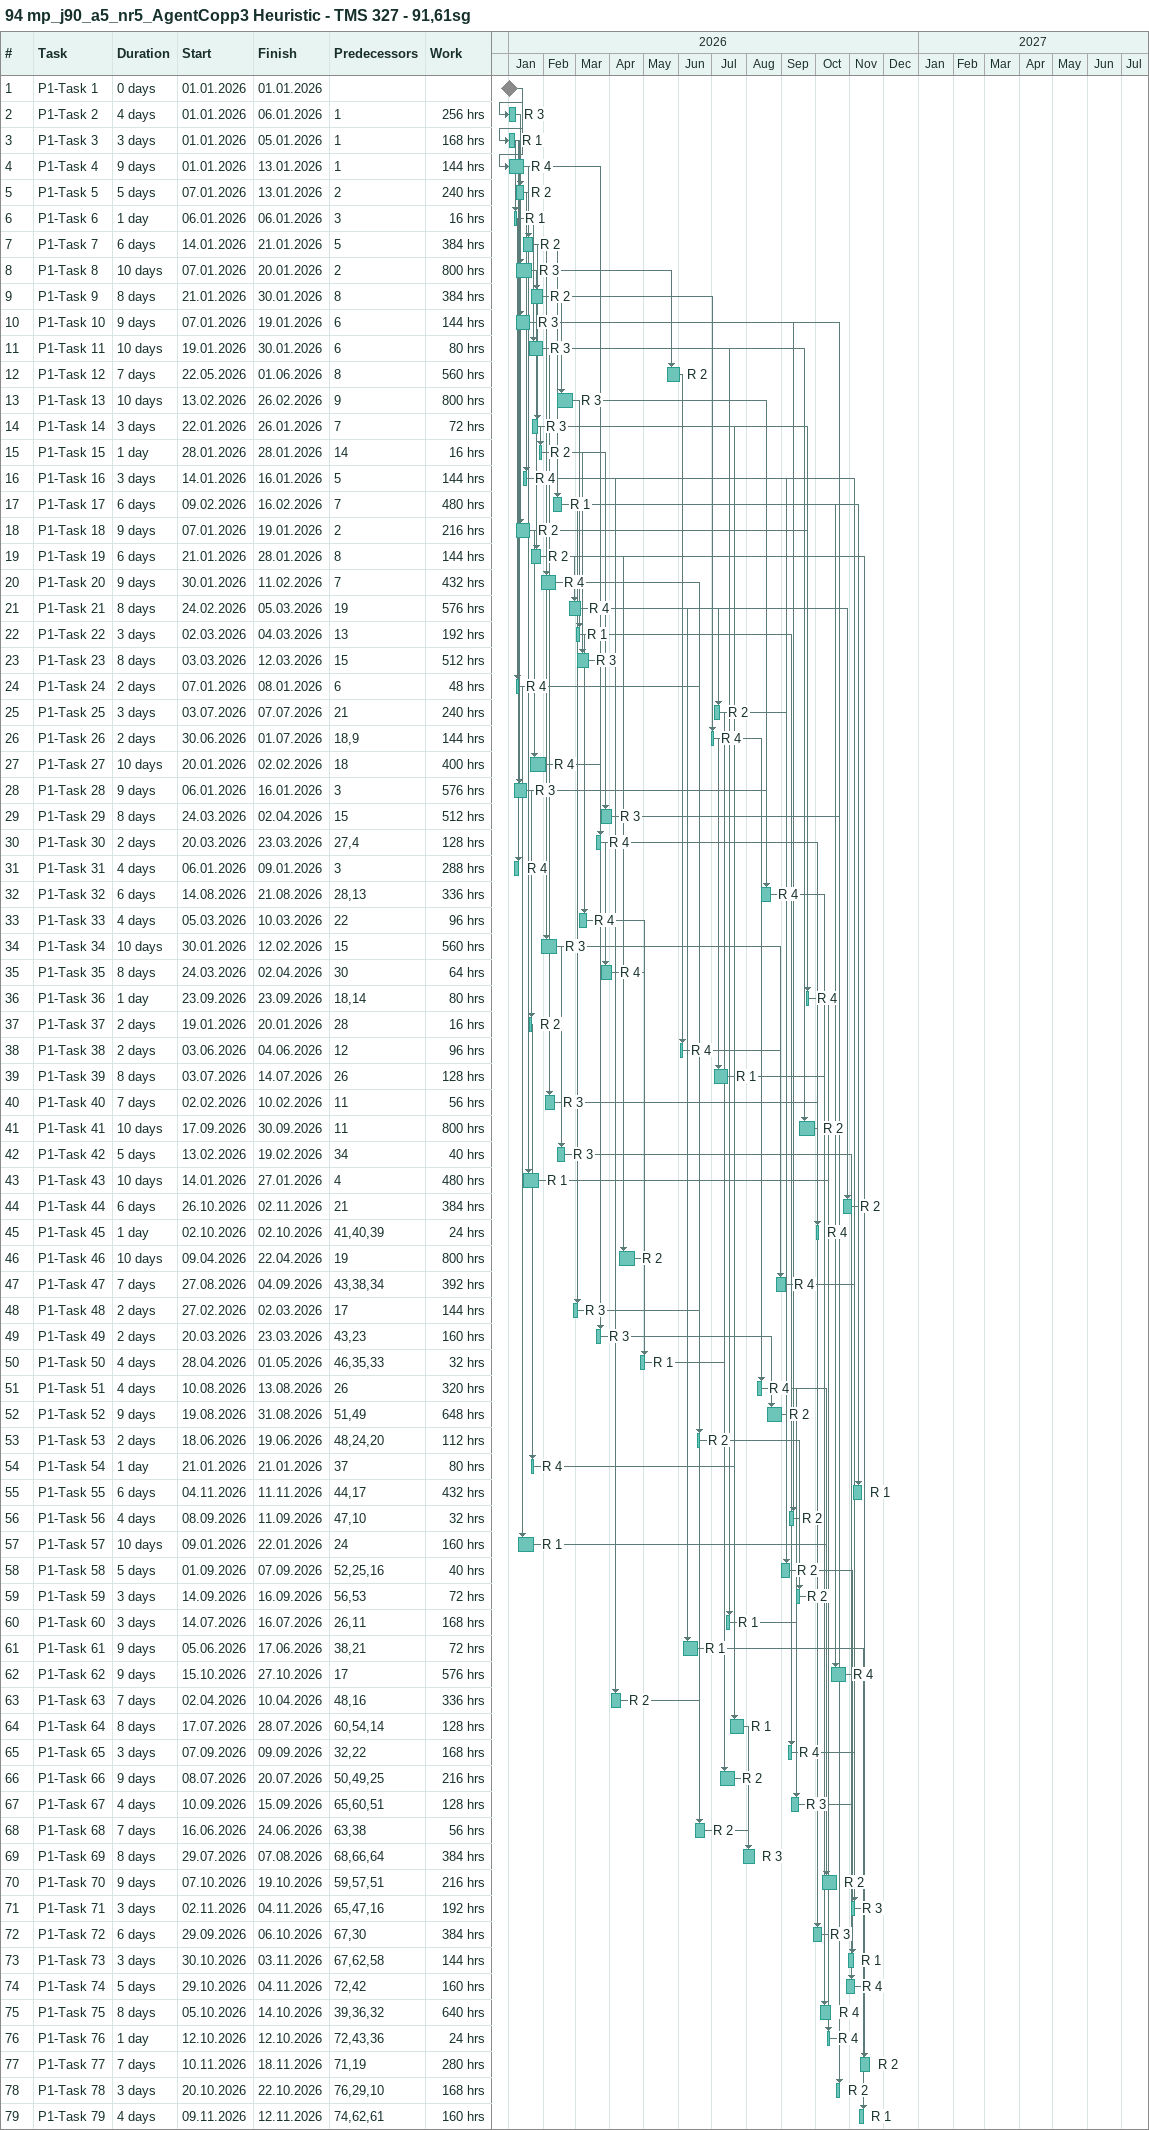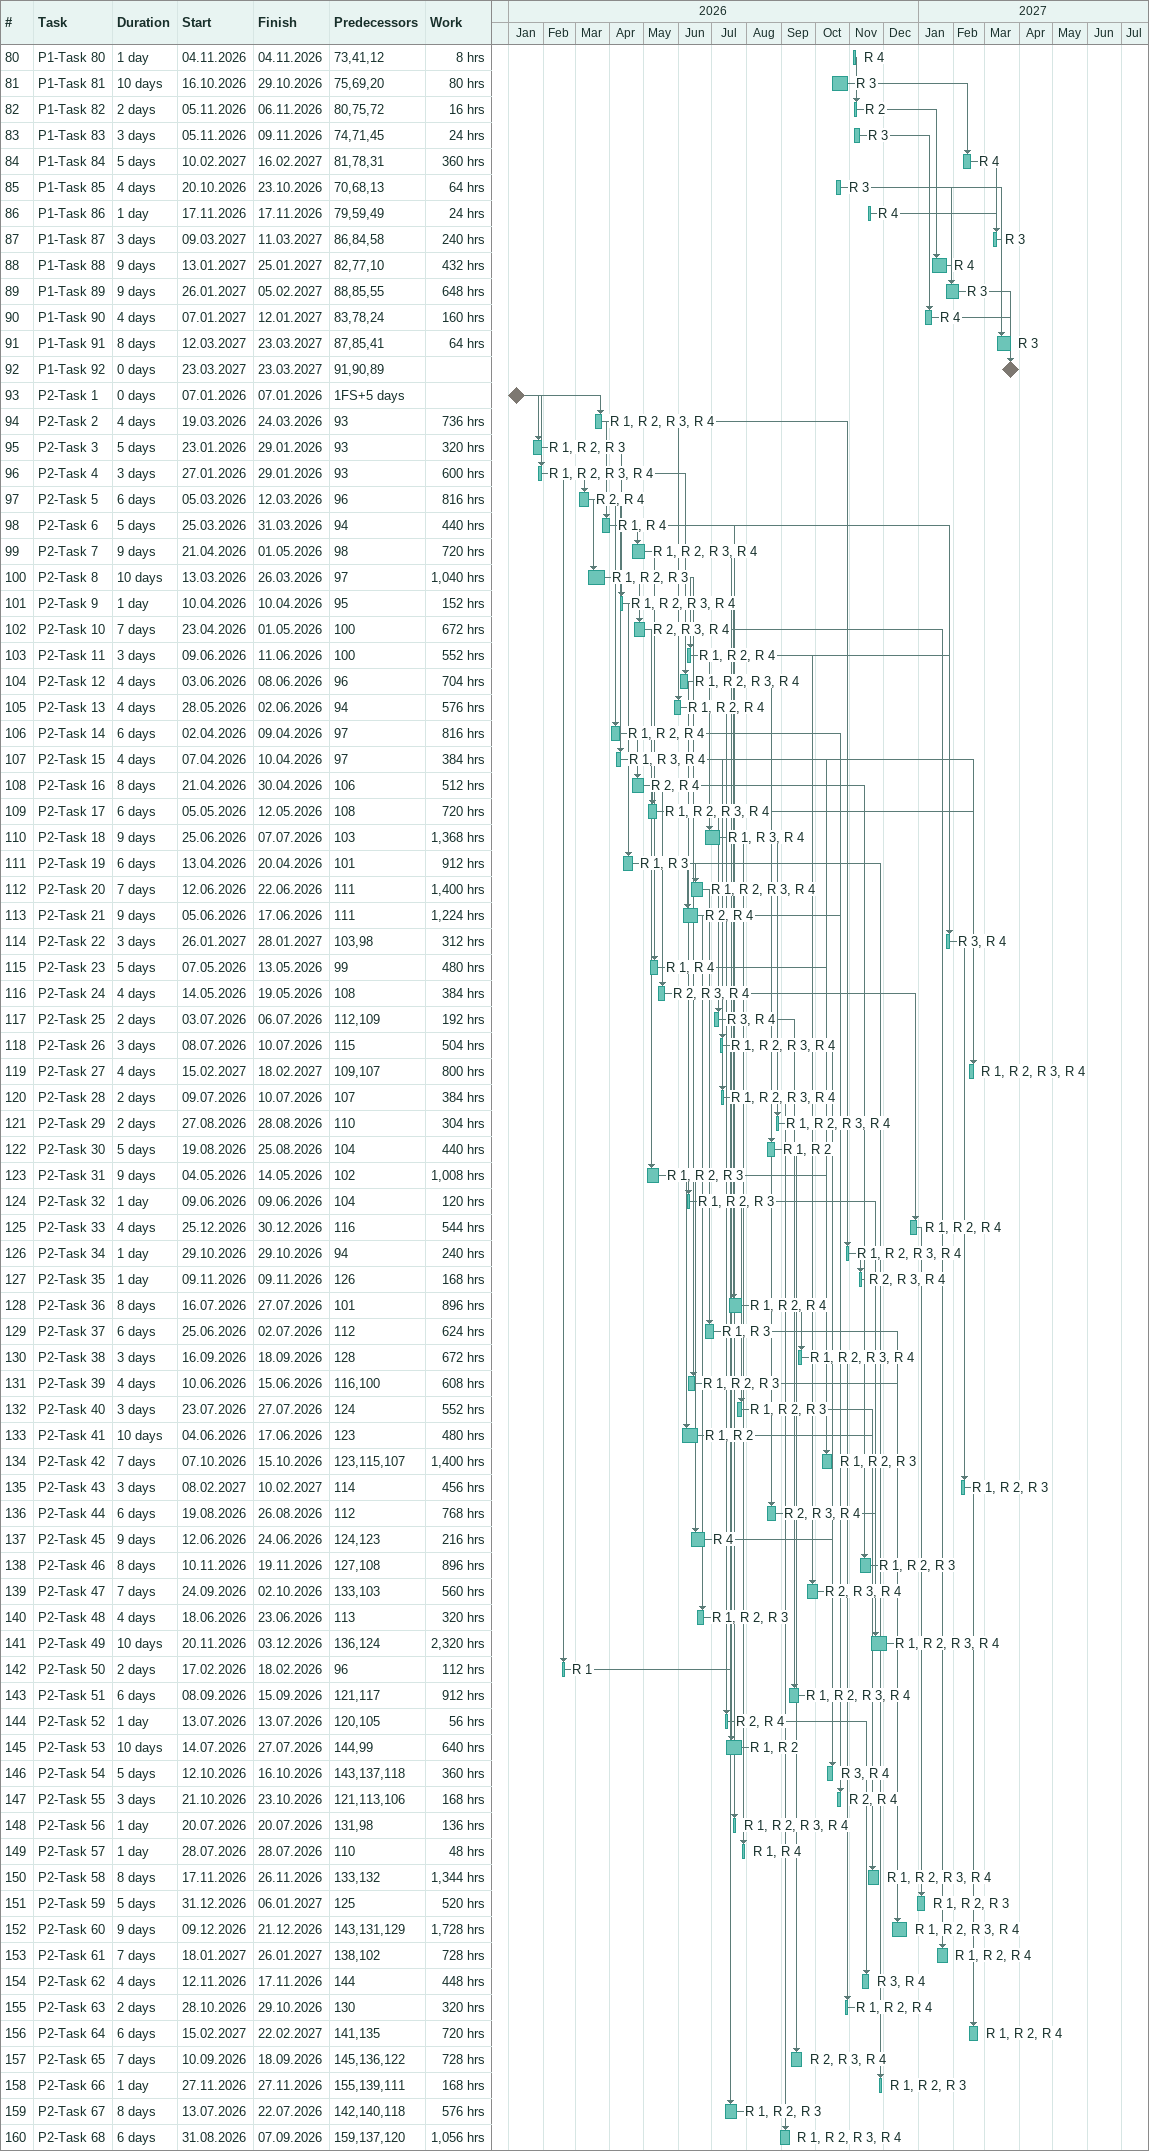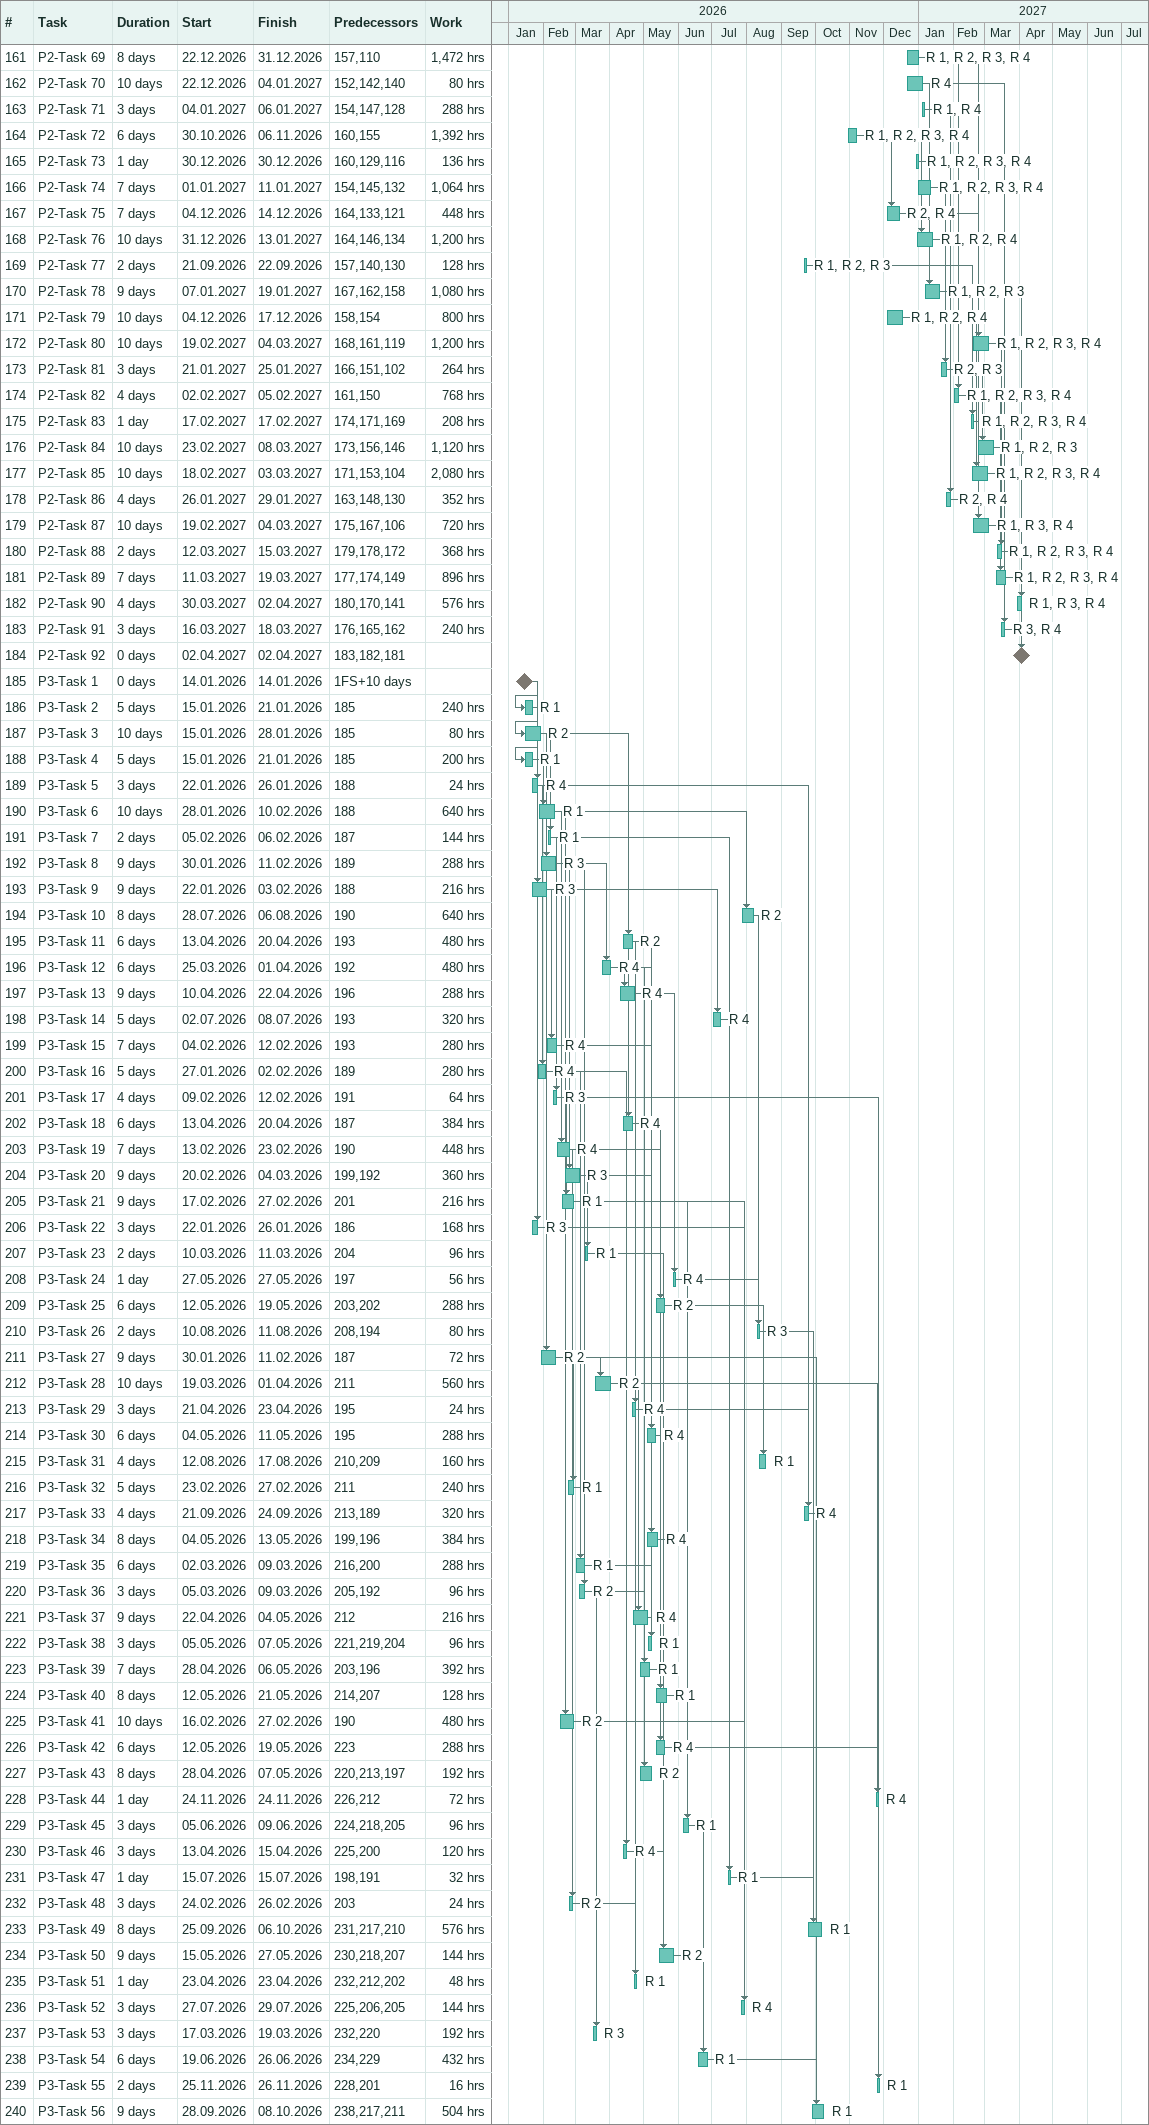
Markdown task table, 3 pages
94 mp_j90_a5_nr5_AgentCopp3 Heuristic - TMS 327 - 91,61sg

| ID | Task | Duration | Start | Finish | Predecessors | Resources | Work (h) |
|---|---|---|---|---|---|---|---|
| 1 | P1-Task 1 | 0d | 2026-01-01 | 2026-01-01 |  |  |  |
| 2 | P1-Task 2 | 4d | 2026-01-01 | 2026-01-06 | 1 | R 3 | 256 |
| 3 | P1-Task 3 | 3d | 2026-01-01 | 2026-01-05 | 1 | R 1 | 168 |
| 4 | P1-Task 4 | 9d | 2026-01-01 | 2026-01-13 | 1 | R 4 | 144 |
| 5 | P1-Task 5 | 5d | 2026-01-07 | 2026-01-13 | 2 | R 2 | 240 |
| 6 | P1-Task 6 | 1d | 2026-01-06 | 2026-01-06 | 3 | R 1 | 16 |
| 7 | P1-Task 7 | 6d | 2026-01-14 | 2026-01-21 | 5 | R 2 | 384 |
| 8 | P1-Task 8 | 10d | 2026-01-07 | 2026-01-20 | 2 | R 3 | 800 |
| 9 | P1-Task 9 | 8d | 2026-01-21 | 2026-01-30 | 8 | R 2 | 384 |
| 10 | P1-Task 10 | 9d | 2026-01-07 | 2026-01-19 | 6 | R 3 | 144 |
| 11 | P1-Task 11 | 10d | 2026-01-19 | 2026-01-30 | 6 | R 3 | 80 |
| 12 | P1-Task 12 | 7d | 2026-05-22 | 2026-06-01 | 8 | R 2 | 560 |
| 13 | P1-Task 13 | 10d | 2026-02-13 | 2026-02-26 | 9 | R 3 | 800 |
| 14 | P1-Task 14 | 3d | 2026-01-22 | 2026-01-26 | 7 | R 3 | 72 |
| 15 | P1-Task 15 | 1d | 2026-01-28 | 2026-01-28 | 14 | R 2 | 16 |
| 16 | P1-Task 16 | 3d | 2026-01-14 | 2026-01-16 | 5 | R 4 | 144 |
| 17 | P1-Task 17 | 6d | 2026-02-09 | 2026-02-16 | 7 | R 1 | 480 |
| 18 | P1-Task 18 | 9d | 2026-01-07 | 2026-01-19 | 2 | R 2 | 216 |
| 19 | P1-Task 19 | 6d | 2026-01-21 | 2026-01-28 | 8 | R 2 | 144 |
| 20 | P1-Task 20 | 9d | 2026-01-30 | 2026-02-11 | 7 | R 4 | 432 |
| 21 | P1-Task 21 | 8d | 2026-02-24 | 2026-03-05 | 19 | R 4 | 576 |
| 22 | P1-Task 22 | 3d | 2026-03-02 | 2026-03-04 | 13 | R 1 | 192 |
| 23 | P1-Task 23 | 8d | 2026-03-03 | 2026-03-12 | 15 | R 3 | 512 |
| 24 | P1-Task 24 | 2d | 2026-01-07 | 2026-01-08 | 6 | R 4 | 48 |
| 25 | P1-Task 25 | 3d | 2026-07-03 | 2026-07-07 | 21 | R 2 | 240 |
| 26 | P1-Task 26 | 2d | 2026-06-30 | 2026-07-01 | 18, 9 | R 4 | 144 |
| 27 | P1-Task 27 | 10d | 2026-01-20 | 2026-02-02 | 18 | R 4 | 400 |
| 28 | P1-Task 28 | 9d | 2026-01-06 | 2026-01-16 | 3 | R 3 | 576 |
| 29 | P1-Task 29 | 8d | 2026-03-24 | 2026-04-02 | 15 | R 3 | 512 |
| 30 | P1-Task 30 | 2d | 2026-03-20 | 2026-03-23 | 27, 4 | R 4 | 128 |
| 31 | P1-Task 31 | 4d | 2026-01-06 | 2026-01-09 | 3 | R 4 | 288 |
| 32 | P1-Task 32 | 6d | 2026-08-14 | 2026-08-21 | 28, 13 | R 4 | 336 |
| 33 | P1-Task 33 | 4d | 2026-03-05 | 2026-03-10 | 22 | R 4 | 96 |
| 34 | P1-Task 34 | 10d | 2026-01-30 | 2026-02-12 | 15 | R 3 | 560 |
| 35 | P1-Task 35 | 8d | 2026-03-24 | 2026-04-02 | 30 | R 4 | 64 |
| 36 | P1-Task 36 | 1d | 2026-09-23 | 2026-09-23 | 18, 14 | R 4 | 80 |
| 37 | P1-Task 37 | 2d | 2026-01-19 | 2026-01-20 | 28 | R 2 | 16 |
| 38 | P1-Task 38 | 2d | 2026-06-03 | 2026-06-04 | 12 | R 4 | 96 |
| 39 | P1-Task 39 | 8d | 2026-07-03 | 2026-07-14 | 26 | R 1 | 128 |
| 40 | P1-Task 40 | 7d | 2026-02-02 | 2026-02-10 | 11 | R 3 | 56 |
| 41 | P1-Task 41 | 10d | 2026-09-17 | 2026-09-30 | 11 | R 2 | 800 |
| 42 | P1-Task 42 | 5d | 2026-02-13 | 2026-02-19 | 34 | R 3 | 40 |
| 43 | P1-Task 43 | 10d | 2026-01-14 | 2026-01-27 | 4 | R 1 | 480 |
| 44 | P1-Task 44 | 6d | 2026-10-26 | 2026-11-02 | 21 | R 2 | 384 |
| 45 | P1-Task 45 | 1d | 2026-10-02 | 2026-10-02 | 41, 40, 39 | R 4 | 24 |
| 46 | P1-Task 46 | 10d | 2026-04-09 | 2026-04-22 | 19 | R 2 | 800 |
| 47 | P1-Task 47 | 7d | 2026-08-27 | 2026-09-04 | 43, 38, 34 | R 4 | 392 |
| 48 | P1-Task 48 | 2d | 2026-02-27 | 2026-03-02 | 17 | R 3 | 144 |
| 49 | P1-Task 49 | 2d | 2026-03-20 | 2026-03-23 | 43, 23 | R 3 | 160 |
| 50 | P1-Task 50 | 4d | 2026-04-28 | 2026-05-01 | 46, 35, 33 | R 1 | 32 |
| 51 | P1-Task 51 | 4d | 2026-08-10 | 2026-08-13 | 26 | R 4 | 320 |
| 52 | P1-Task 52 | 9d | 2026-08-19 | 2026-08-31 | 51, 49 | R 2 | 648 |
| 53 | P1-Task 53 | 2d | 2026-06-18 | 2026-06-19 | 48, 24, 20 | R 2 | 112 |
| 54 | P1-Task 54 | 1d | 2026-01-21 | 2026-01-21 | 37 | R 4 | 80 |
| 55 | P1-Task 55 | 6d | 2026-11-04 | 2026-11-11 | 44, 17 | R 1 | 432 |
| 56 | P1-Task 56 | 4d | 2026-09-08 | 2026-09-11 | 47, 10 | R 2 | 32 |
| 57 | P1-Task 57 | 10d | 2026-01-09 | 2026-01-22 | 24 | R 1 | 160 |
| 58 | P1-Task 58 | 5d | 2026-09-01 | 2026-09-07 | 52, 25, 16 | R 2 | 40 |
| 59 | P1-Task 59 | 3d | 2026-09-14 | 2026-09-16 | 56, 53 | R 2 | 72 |
| 60 | P1-Task 60 | 3d | 2026-07-14 | 2026-07-16 | 26, 11 | R 1 | 168 |
| 61 | P1-Task 61 | 9d | 2026-06-05 | 2026-06-17 | 38, 21 | R 1 | 72 |
| 62 | P1-Task 62 | 9d | 2026-10-15 | 2026-10-27 | 17 | R 4 | 576 |
| 63 | P1-Task 63 | 7d | 2026-04-02 | 2026-04-10 | 48, 16 | R 2 | 336 |
| 64 | P1-Task 64 | 8d | 2026-07-17 | 2026-07-28 | 60, 54, 14 | R 1 | 128 |
| 65 | P1-Task 65 | 3d | 2026-09-07 | 2026-09-09 | 32, 22 | R 4 | 168 |
| 66 | P1-Task 66 | 9d | 2026-07-08 | 2026-07-20 | 50, 49, 25 | R 2 | 216 |
| 67 | P1-Task 67 | 4d | 2026-09-10 | 2026-09-15 | 65, 60, 51 | R 3 | 128 |
| 68 | P1-Task 68 | 7d | 2026-06-16 | 2026-06-24 | 63, 38 | R 2 | 56 |
| 69 | P1-Task 69 | 8d | 2026-07-29 | 2026-08-07 | 68, 66, 64 | R 3 | 384 |
| 70 | P1-Task 70 | 9d | 2026-10-07 | 2026-10-19 | 59, 57, 51 | R 2 | 216 |
| 71 | P1-Task 71 | 3d | 2026-11-02 | 2026-11-04 | 65, 47, 16 | R 3 | 192 |
| 72 | P1-Task 72 | 6d | 2026-09-29 | 2026-10-06 | 67, 30 | R 3 | 384 |
| 73 | P1-Task 73 | 3d | 2026-10-30 | 2026-11-03 | 67, 62, 58 | R 1 | 144 |
| 74 | P1-Task 74 | 5d | 2026-10-29 | 2026-11-04 | 72, 42 | R 4 | 160 |
| 75 | P1-Task 75 | 8d | 2026-10-05 | 2026-10-14 | 39, 36, 32 | R 4 | 640 |
| 76 | P1-Task 76 | 1d | 2026-10-12 | 2026-10-12 | 72, 43, 36 | R 4 | 24 |
| 77 | P1-Task 77 | 7d | 2026-11-10 | 2026-11-18 | 71, 19 | R 2 | 280 |
| 78 | P1-Task 78 | 3d | 2026-10-20 | 2026-10-22 | 76, 29, 10 | R 2 | 168 |
| 79 | P1-Task 79 | 4d | 2026-11-09 | 2026-11-12 | 74, 62, 61 | R 1 | 160 |
| 80 | P1-Task 80 | 1d | 2026-11-04 | 2026-11-04 | 73, 41, 12 | R 4 | 8 |
| 81 | P1-Task 81 | 10d | 2026-10-16 | 2026-10-29 | 75, 69, 20 | R 3 | 80 |
| 82 | P1-Task 82 | 2d | 2026-11-05 | 2026-11-06 | 80, 75, 72 | R 2 | 16 |
| 83 | P1-Task 83 | 3d | 2026-11-05 | 2026-11-09 | 74, 71, 45 | R 3 | 24 |
| 84 | P1-Task 84 | 5d | 2027-02-10 | 2027-02-16 | 81, 78, 31 | R 4 | 360 |
| 85 | P1-Task 85 | 4d | 2026-10-20 | 2026-10-23 | 70, 68, 13 | R 3 | 64 |
| 86 | P1-Task 86 | 1d | 2026-11-17 | 2026-11-17 | 79, 59, 49 | R 4 | 24 |
| 87 | P1-Task 87 | 3d | 2027-03-09 | 2027-03-11 | 86, 84, 58 | R 3 | 240 |
| 88 | P1-Task 88 | 9d | 2027-01-13 | 2027-01-25 | 82, 77, 10 | R 4 | 432 |
| 89 | P1-Task 89 | 9d | 2027-01-26 | 2027-02-05 | 88, 85, 55 | R 3 | 648 |
| 90 | P1-Task 90 | 4d | 2027-01-07 | 2027-01-12 | 83, 78, 24 | R 4 | 160 |
| 91 | P1-Task 91 | 8d | 2027-03-12 | 2027-03-23 | 87, 85, 41 | R 3 | 64 |
| 92 | P1-Task 92 | 0d | 2027-03-23 | 2027-03-23 | 91, 90, 89 |  |  |
| 93 | P2-Task 1 | 0d | 2026-01-07 | 2026-01-07 | 1FS+5d |  |  |
| 94 | P2-Task 2 | 4d | 2026-03-19 | 2026-03-24 | 93 | R 1, R 2, R 3, R 4 | 736 |
| 95 | P2-Task 3 | 5d | 2026-01-23 | 2026-01-29 | 93 | R 1, R 2, R 3 | 320 |
| 96 | P2-Task 4 | 3d | 2026-01-27 | 2026-01-29 | 93 | R 1, R 2, R 3, R 4 | 600 |
| 97 | P2-Task 5 | 6d | 2026-03-05 | 2026-03-12 | 96 | R 2, R 4 | 816 |
| 98 | P2-Task 6 | 5d | 2026-03-25 | 2026-03-31 | 94 | R 1, R 4 | 440 |
| 99 | P2-Task 7 | 9d | 2026-04-21 | 2026-05-01 | 98 | R 1, R 2, R 3, R 4 | 720 |
| 100 | P2-Task 8 | 10d | 2026-03-13 | 2026-03-26 | 97 | R 1, R 2, R 3 | 1040 |
| 101 | P2-Task 9 | 1d | 2026-04-10 | 2026-04-10 | 95 | R 1, R 2, R 3, R 4 | 152 |
| 102 | P2-Task 10 | 7d | 2026-04-23 | 2026-05-01 | 100 | R 2, R 3, R 4 | 672 |
| 103 | P2-Task 11 | 3d | 2026-06-09 | 2026-06-11 | 100 | R 1, R 2, R 4 | 552 |
| 104 | P2-Task 12 | 4d | 2026-06-03 | 2026-06-08 | 96 | R 1, R 2, R 3, R 4 | 704 |
| 105 | P2-Task 13 | 4d | 2026-05-28 | 2026-06-02 | 94 | R 1, R 2, R 4 | 576 |
| 106 | P2-Task 14 | 6d | 2026-04-02 | 2026-04-09 | 97 | R 1, R 2, R 4 | 816 |
| 107 | P2-Task 15 | 4d | 2026-04-07 | 2026-04-10 | 97 | R 1, R 3, R 4 | 384 |
| 108 | P2-Task 16 | 8d | 2026-04-21 | 2026-04-30 | 106 | R 2, R 4 | 512 |
| 109 | P2-Task 17 | 6d | 2026-05-05 | 2026-05-12 | 108 | R 1, R 2, R 3, R 4 | 720 |
| 110 | P2-Task 18 | 9d | 2026-06-25 | 2026-07-07 | 103 | R 1, R 3, R 4 | 1368 |
| 111 | P2-Task 19 | 6d | 2026-04-13 | 2026-04-20 | 101 | R 1, R 3 | 912 |
| 112 | P2-Task 20 | 7d | 2026-06-12 | 2026-06-22 | 111 | R 1, R 2, R 3, R 4 | 1400 |
| 113 | P2-Task 21 | 9d | 2026-06-05 | 2026-06-17 | 111 | R 2, R 4 | 1224 |
| 114 | P2-Task 22 | 3d | 2027-01-26 | 2027-01-28 | 103, 98 | R 3, R 4 | 312 |
| 115 | P2-Task 23 | 5d | 2026-05-07 | 2026-05-13 | 99 | R 1, R 4 | 480 |
| 116 | P2-Task 24 | 4d | 2026-05-14 | 2026-05-19 | 108 | R 2, R 3, R 4 | 384 |
| 117 | P2-Task 25 | 2d | 2026-07-03 | 2026-07-06 | 112, 109 | R 3, R 4 | 192 |
| 118 | P2-Task 26 | 3d | 2026-07-08 | 2026-07-10 | 115 | R 1, R 2, R 3, R 4 | 504 |
| 119 | P2-Task 27 | 4d | 2027-02-15 | 2027-02-18 | 109, 107 | R 1, R 2, R 3, R 4 | 800 |
| 120 | P2-Task 28 | 2d | 2026-07-09 | 2026-07-10 | 107 | R 1, R 2, R 3, R 4 | 384 |
| 121 | P2-Task 29 | 2d | 2026-08-27 | 2026-08-28 | 110 | R 1, R 2, R 3, R 4 | 304 |
| 122 | P2-Task 30 | 5d | 2026-08-19 | 2026-08-25 | 104 | R 1, R 2 | 440 |
| 123 | P2-Task 31 | 9d | 2026-05-04 | 2026-05-14 | 102 | R 1, R 2, R 3 | 1008 |
| 124 | P2-Task 32 | 1d | 2026-06-09 | 2026-06-09 | 104 | R 1, R 2, R 3 | 120 |
| 125 | P2-Task 33 | 4d | 2026-12-25 | 2026-12-30 | 116 | R 1, R 2, R 4 | 544 |
| 126 | P2-Task 34 | 1d | 2026-10-29 | 2026-10-29 | 94 | R 1, R 2, R 3, R 4 | 240 |
| 127 | P2-Task 35 | 1d | 2026-11-09 | 2026-11-09 | 126 | R 2, R 3, R 4 | 168 |
| 128 | P2-Task 36 | 8d | 2026-07-16 | 2026-07-27 | 101 | R 1, R 2, R 4 | 896 |
| 129 | P2-Task 37 | 6d | 2026-06-25 | 2026-07-02 | 112 | R 1, R 3 | 624 |
| 130 | P2-Task 38 | 3d | 2026-09-16 | 2026-09-18 | 128 | R 1, R 2, R 3, R 4 | 672 |
| 131 | P2-Task 39 | 4d | 2026-06-10 | 2026-06-15 | 116, 100 | R 1, R 2, R 3 | 608 |
| 132 | P2-Task 40 | 3d | 2026-07-23 | 2026-07-27 | 124 | R 1, R 2, R 3 | 552 |
| 133 | P2-Task 41 | 10d | 2026-06-04 | 2026-06-17 | 123 | R 1, R 2 | 480 |
| 134 | P2-Task 42 | 7d | 2026-10-07 | 2026-10-15 | 123, 115, 107 | R 1, R 2, R 3 | 1400 |
| 135 | P2-Task 43 | 3d | 2027-02-08 | 2027-02-10 | 114 | R 1, R 2, R 3 | 456 |
| 136 | P2-Task 44 | 6d | 2026-08-19 | 2026-08-26 | 112 | R 2, R 3, R 4 | 768 |
| 137 | P2-Task 45 | 9d | 2026-06-12 | 2026-06-24 | 124, 123 | R 4 | 216 |
| 138 | P2-Task 46 | 8d | 2026-11-10 | 2026-11-19 | 127, 108 | R 1, R 2, R 3 | 896 |
| 139 | P2-Task 47 | 7d | 2026-09-24 | 2026-10-02 | 133, 103 | R 2, R 3, R 4 | 560 |
| 140 | P2-Task 48 | 4d | 2026-06-18 | 2026-06-23 | 113 | R 1, R 2, R 3 | 320 |
| 141 | P2-Task 49 | 10d | 2026-11-20 | 2026-12-03 | 136, 124 | R 1, R 2, R 3, R 4 | 2320 |
| 142 | P2-Task 50 | 2d | 2026-02-17 | 2026-02-18 | 96 | R 1 | 112 |
| 143 | P2-Task 51 | 6d | 2026-09-08 | 2026-09-15 | 121, 117 | R 1, R 2, R 3, R 4 | 912 |
| 144 | P2-Task 52 | 1d | 2026-07-13 | 2026-07-13 | 120, 105 | R 2, R 4 | 56 |
| 145 | P2-Task 53 | 10d | 2026-07-14 | 2026-07-27 | 144, 99 | R 1, R 2 | 640 |
| 146 | P2-Task 54 | 5d | 2026-10-12 | 2026-10-16 | 143, 137, 118 | R 3, R 4 | 360 |
| 147 | P2-Task 55 | 3d | 2026-10-21 | 2026-10-23 | 121, 113, 106 | R 2, R 4 | 168 |
| 148 | P2-Task 56 | 1d | 2026-07-20 | 2026-07-20 | 131, 98 | R 1, R 2, R 3, R 4 | 136 |
| 149 | P2-Task 57 | 1d | 2026-07-28 | 2026-07-28 | 110 | R 1, R 4 | 48 |
| 150 | P2-Task 58 | 8d | 2026-11-17 | 2026-11-26 | 133, 132 | R 1, R 2, R 3, R 4 | 1344 |
| 151 | P2-Task 59 | 5d | 2026-12-31 | 2027-01-06 | 125 | R 1, R 2, R 3 | 520 |
| 152 | P2-Task 60 | 9d | 2026-12-09 | 2026-12-21 | 143, 131, 129 | R 1, R 2, R 3, R 4 | 1728 |
| 153 | P2-Task 61 | 7d | 2027-01-18 | 2027-01-26 | 138, 102 | R 1, R 2, R 4 | 728 |
| 154 | P2-Task 62 | 4d | 2026-11-12 | 2026-11-17 | 144 | R 3, R 4 | 448 |
| 155 | P2-Task 63 | 2d | 2026-10-28 | 2026-10-29 | 130 | R 1, R 2, R 4 | 320 |
| 156 | P2-Task 64 | 6d | 2027-02-15 | 2027-02-22 | 141, 135 | R 1, R 2, R 4 | 720 |
| 157 | P2-Task 65 | 7d | 2026-09-10 | 2026-09-18 | 145, 136, 122 | R 2, R 3, R 4 | 728 |
| 158 | P2-Task 66 | 1d | 2026-11-27 | 2026-11-27 | 155, 139, 111 | R 1, R 2, R 3 | 168 |
| 159 | P2-Task 67 | 8d | 2026-07-13 | 2026-07-22 | 142, 140, 118 | R 1, R 2, R 3 | 576 |
| 160 | P2-Task 68 | 6d | 2026-08-31 | 2026-09-07 | 159, 137, 120 | R 1, R 2, R 3, R 4 | 1056 |
| 161 | P2-Task 69 | 8d | 2026-12-22 | 2026-12-31 | 157, 110 | R 1, R 2, R 3, R 4 | 1472 |
| 162 | P2-Task 70 | 10d | 2026-12-22 | 2027-01-04 | 152, 142, 140 | R 4 | 80 |
| 163 | P2-Task 71 | 3d | 2027-01-04 | 2027-01-06 | 154, 147, 128 | R 1, R 4 | 288 |
| 164 | P2-Task 72 | 6d | 2026-10-30 | 2026-11-06 | 160, 155 | R 1, R 2, R 3, R 4 | 1392 |
| 165 | P2-Task 73 | 1d | 2026-12-30 | 2026-12-30 | 160, 129, 116 | R 1, R 2, R 3, R 4 | 136 |
| 166 | P2-Task 74 | 7d | 2027-01-01 | 2027-01-11 | 154, 145, 132 | R 1, R 2, R 3, R 4 | 1064 |
| 167 | P2-Task 75 | 7d | 2026-12-04 | 2026-12-14 | 164, 133, 121 | R 2, R 4 | 448 |
| 168 | P2-Task 76 | 10d | 2026-12-31 | 2027-01-13 | 164, 146, 134 | R 1, R 2, R 4 | 1200 |
| 169 | P2-Task 77 | 2d | 2026-09-21 | 2026-09-22 | 157, 140, 130 | R 1, R 2, R 3 | 128 |
| 170 | P2-Task 78 | 9d | 2027-01-07 | 2027-01-19 | 167, 162, 158 | R 1, R 2, R 3 | 1080 |
| 171 | P2-Task 79 | 10d | 2026-12-04 | 2026-12-17 | 158, 154 | R 1, R 2, R 4 | 800 |
| 172 | P2-Task 80 | 10d | 2027-02-19 | 2027-03-04 | 168, 161, 119 | R 1, R 2, R 3, R 4 | 1200 |
| 173 | P2-Task 81 | 3d | 2027-01-21 | 2027-01-25 | 166, 151, 102 | R 2, R 3 | 264 |
| 174 | P2-Task 82 | 4d | 2027-02-02 | 2027-02-05 | 161, 150 | R 1, R 2, R 3, R 4 | 768 |
| 175 | P2-Task 83 | 1d | 2027-02-17 | 2027-02-17 | 174, 171, 169 | R 1, R 2, R 3, R 4 | 208 |
| 176 | P2-Task 84 | 10d | 2027-02-23 | 2027-03-08 | 173, 156, 146 | R 1, R 2, R 3 | 1120 |
| 177 | P2-Task 85 | 10d | 2027-02-18 | 2027-03-03 | 171, 153, 104 | R 1, R 2, R 3, R 4 | 2080 |
| 178 | P2-Task 86 | 4d | 2027-01-26 | 2027-01-29 | 163, 148, 130 | R 2, R 4 | 352 |
| 179 | P2-Task 87 | 10d | 2027-02-19 | 2027-03-04 | 175, 167, 106 | R 1, R 3, R 4 | 720 |
| 180 | P2-Task 88 | 2d | 2027-03-12 | 2027-03-15 | 179, 178, 172 | R 1, R 2, R 3, R 4 | 368 |
| 181 | P2-Task 89 | 7d | 2027-03-11 | 2027-03-19 | 177, 174, 149 | R 1, R 2, R 3, R 4 | 896 |
| 182 | P2-Task 90 | 4d | 2027-03-30 | 2027-04-02 | 180, 170, 141 | R 1, R 3, R 4 | 576 |
| 183 | P2-Task 91 | 3d | 2027-03-16 | 2027-03-18 | 176, 165, 162 | R 3, R 4 | 240 |
| 184 | P2-Task 92 | 0d | 2027-04-02 | 2027-04-02 | 183, 182, 181 |  |  |
| 185 | P3-Task 1 | 0d | 2026-01-14 | 2026-01-14 | 1FS+10d |  |  |
| 186 | P3-Task 2 | 5d | 2026-01-15 | 2026-01-21 | 185 | R 1 | 240 |
| 187 | P3-Task 3 | 10d | 2026-01-15 | 2026-01-28 | 185 | R 2 | 80 |
| 188 | P3-Task 4 | 5d | 2026-01-15 | 2026-01-21 | 185 | R 1 | 200 |
| 189 | P3-Task 5 | 3d | 2026-01-22 | 2026-01-26 | 188 | R 4 | 24 |
| 190 | P3-Task 6 | 10d | 2026-01-28 | 2026-02-10 | 188 | R 1 | 640 |
| 191 | P3-Task 7 | 2d | 2026-02-05 | 2026-02-06 | 187 | R 1 | 144 |
| 192 | P3-Task 8 | 9d | 2026-01-30 | 2026-02-11 | 189 | R 3 | 288 |
| 193 | P3-Task 9 | 9d | 2026-01-22 | 2026-02-03 | 188 | R 3 | 216 |
| 194 | P3-Task 10 | 8d | 2026-07-28 | 2026-08-06 | 190 | R 2 | 640 |
| 195 | P3-Task 11 | 6d | 2026-04-13 | 2026-04-20 | 193 | R 2 | 480 |
| 196 | P3-Task 12 | 6d | 2026-03-25 | 2026-04-01 | 192 | R 4 | 480 |
| 197 | P3-Task 13 | 9d | 2026-04-10 | 2026-04-22 | 196 | R 4 | 288 |
| 198 | P3-Task 14 | 5d | 2026-07-02 | 2026-07-08 | 193 | R 4 | 320 |
| 199 | P3-Task 15 | 7d | 2026-02-04 | 2026-02-12 | 193 | R 4 | 280 |
| 200 | P3-Task 16 | 5d | 2026-01-27 | 2026-02-02 | 189 | R 4 | 280 |
| 201 | P3-Task 17 | 4d | 2026-02-09 | 2026-02-12 | 191 | R 3 | 64 |
| 202 | P3-Task 18 | 6d | 2026-04-13 | 2026-04-20 | 187 | R 4 | 384 |
| 203 | P3-Task 19 | 7d | 2026-02-13 | 2026-02-23 | 190 | R 4 | 448 |
| 204 | P3-Task 20 | 9d | 2026-02-20 | 2026-03-04 | 199, 192 | R 3 | 360 |
| 205 | P3-Task 21 | 9d | 2026-02-17 | 2026-02-27 | 201 | R 1 | 216 |
| 206 | P3-Task 22 | 3d | 2026-01-22 | 2026-01-26 | 186 | R 3 | 168 |
| 207 | P3-Task 23 | 2d | 2026-03-10 | 2026-03-11 | 204 | R 1 | 96 |
| 208 | P3-Task 24 | 1d | 2026-05-27 | 2026-05-27 | 197 | R 4 | 56 |
| 209 | P3-Task 25 | 6d | 2026-05-12 | 2026-05-19 | 203, 202 | R 2 | 288 |
| 210 | P3-Task 26 | 2d | 2026-08-10 | 2026-08-11 | 208, 194 | R 3 | 80 |
| 211 | P3-Task 27 | 9d | 2026-01-30 | 2026-02-11 | 187 | R 2 | 72 |
| 212 | P3-Task 28 | 10d | 2026-03-19 | 2026-04-01 | 211 | R 2 | 560 |
| 213 | P3-Task 29 | 3d | 2026-04-21 | 2026-04-23 | 195 | R 4 | 24 |
| 214 | P3-Task 30 | 6d | 2026-05-04 | 2026-05-11 | 195 | R 4 | 288 |
| 215 | P3-Task 31 | 4d | 2026-08-12 | 2026-08-17 | 210, 209 | R 1 | 160 |
| 216 | P3-Task 32 | 5d | 2026-02-23 | 2026-02-27 | 211 | R 1 | 240 |
| 217 | P3-Task 33 | 4d | 2026-09-21 | 2026-09-24 | 213, 189 | R 4 | 320 |
| 218 | P3-Task 34 | 8d | 2026-05-04 | 2026-05-13 | 199, 196 | R 4 | 384 |
| 219 | P3-Task 35 | 6d | 2026-03-02 | 2026-03-09 | 216, 200 | R 1 | 288 |
| 220 | P3-Task 36 | 3d | 2026-03-05 | 2026-03-09 | 205, 192 | R 2 | 96 |
| 221 | P3-Task 37 | 9d | 2026-04-22 | 2026-05-04 | 212 | R 4 | 216 |
| 222 | P3-Task 38 | 3d | 2026-05-05 | 2026-05-07 | 221, 219, 204 | R 1 | 96 |
| 223 | P3-Task 39 | 7d | 2026-04-28 | 2026-05-06 | 203, 196 | R 1 | 392 |
| 224 | P3-Task 40 | 8d | 2026-05-12 | 2026-05-21 | 214, 207 | R 1 | 128 |
| 225 | P3-Task 41 | 10d | 2026-02-16 | 2026-02-27 | 190 | R 2 | 480 |
| 226 | P3-Task 42 | 6d | 2026-05-12 | 2026-05-19 | 223 | R 4 | 288 |
| 227 | P3-Task 43 | 8d | 2026-04-28 | 2026-05-07 | 220, 213, 197 | R 2 | 192 |
| 228 | P3-Task 44 | 1d | 2026-11-24 | 2026-11-24 | 226, 212 | R 4 | 72 |
| 229 | P3-Task 45 | 3d | 2026-06-05 | 2026-06-09 | 224, 218, 205 | R 1 | 96 |
| 230 | P3-Task 46 | 3d | 2026-04-13 | 2026-04-15 | 225, 200 | R 4 | 120 |
| 231 | P3-Task 47 | 1d | 2026-07-15 | 2026-07-15 | 198, 191 | R 1 | 32 |
| 232 | P3-Task 48 | 3d | 2026-02-24 | 2026-02-26 | 203 | R 2 | 24 |
| 233 | P3-Task 49 | 8d | 2026-09-25 | 2026-10-06 | 231, 217, 210 | R 1 | 576 |
| 234 | P3-Task 50 | 9d | 2026-05-15 | 2026-05-27 | 230, 218, 207 | R 2 | 144 |
| 235 | P3-Task 51 | 1d | 2026-04-23 | 2026-04-23 | 232, 212, 202 | R 1 | 48 |
| 236 | P3-Task 52 | 3d | 2026-07-27 | 2026-07-29 | 225, 206, 205 | R 4 | 144 |
| 237 | P3-Task 53 | 3d | 2026-03-17 | 2026-03-19 | 232, 220 | R 3 | 192 |
| 238 | P3-Task 54 | 6d | 2026-06-19 | 2026-06-26 | 234, 229 | R 1 | 432 |
| 239 | P3-Task 55 | 2d | 2026-11-25 | 2026-11-26 | 228, 201 | R 1 | 16 |
| 240 | P3-Task 56 | 9d | 2026-09-28 | 2026-10-08 | 238, 217, 211 | R 1 | 504 |
